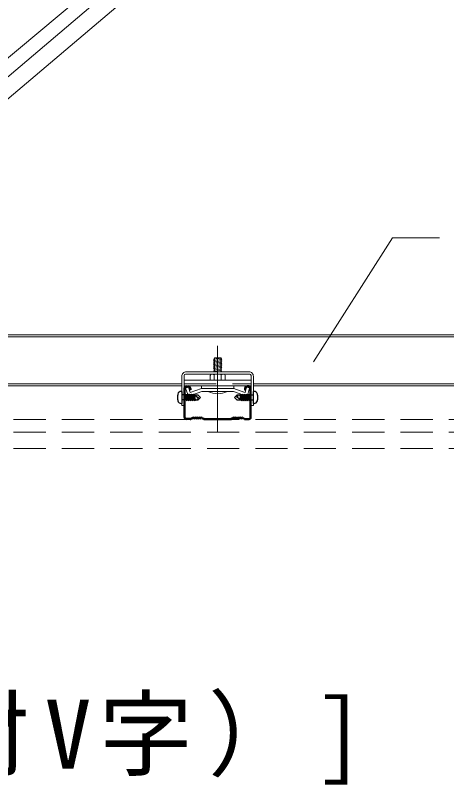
# Model space of a CAD drawing. Units: millimetres on the paper, with parts at other scales. Extents: x -195 to 195, y -135 to 133.
# Drawn here: x -82.82 to -66.77, y 30.74 to 59.34 of the extents above; entities that cross this region are included whole.
import ezdxf

# ---------------------------------------------------------------- set-up
doc = ezdxf.new("R2010")
doc.units = ezdxf.units.MM
doc.linetypes.add('CHAIN1', pattern=[8, 5, -1, 1, -1])
doc.linetypes.add('DASHED1', pattern=[1.8, 1.2, -0.6])
for name, color, linetype, lineweight in [('5-0_中心線', 4, 'CHAIN1', 9), ('5-2_野縁受け', 3, 'Continuous', 18), ('5-3_野縁', 2, 'Continuous', 25), ('5-4_ブレース・補強材', 4, 'Continuous', 9), ('5-6_文字', 7, 'Continuous', 18), ('5-A_クリップ', 7, 'Continuous', 18), ('5-B_補強金具・金具・その他', 3, 'Continuous', 18), ('5-C_ビス・アンカーボルト', 2, 'Continuous', 25), ('5-D_パネル', 4, 'DASHED1', 9)]:
    doc.layers.add(name, color=color, linetype=linetype, lineweight=lineweight)
doc.styles.add('ＭＳ ゴシック', font='')
doc.styles.get('ＭＳ ゴシック').set_extended_font_data('MS Gothic')

msp = doc.modelspace()

# ---------------------------------------------------------------- linework, layer by layer
at = {"layer": '5-0_中心線'}
for p, q in [((-55.416, 80.466), (-97.032, 45.272)), ((-75.289, 47.052), (-75.289, 43.855))]:
    msp.add_line(p, q, dxfattribs=at)
at = {"layer": '5-2_野縁受け'}
for p, q in [((-97.264, 47.469), (-53.764, 47.469)), ((-97.264, 47.389), (-53.764, 47.389)), ((-89.109, 45.649), (-76.619, 45.649)), ((-89.109, 45.569), (-76.619, 45.569)), ((-73.959, 45.649), (-61.387, 45.649)), ((-73.959, 45.569), (-53.764, 45.569))]:
    msp.add_line(p, q, dxfattribs=at)
at = {"layer": '5-2_野縁受け', "linetype": 'DASHED1'}
msp.add_line((-76.539, 45.649), (-74.039, 45.649), dxfattribs=at)
at = {"layer": '5-3_野縁'}
for p, q in [((-76.539, 44.394), (-76.539, 45.494)), ((-76.499, 44.394), (-76.499, 45.494)), ((-76.464, 45.569), (-76.389, 45.569)), ((-76.464, 45.529), (-76.389, 45.529)), ((-74.114, 45.569), (-74.189, 45.569)), ((-74.114, 45.529), (-74.189, 45.529)), ((-74.079, 44.394), (-74.079, 45.494)), ((-74.039, 44.394), (-74.039, 45.494)), ((-76.329, 45.469), (-76.329, 45.419)), ((-76.289, 45.419), (-76.329, 45.419)), ((-76.289, 45.469), (-76.289, 45.419)), ((-74.289, 45.469), (-74.289, 45.419)), ((-74.289, 45.419), (-74.249, 45.419)), ((-74.249, 45.469), (-74.249, 45.419)), ((-76.31, 44.359), (-76.464, 44.359)), ((-76.226, 44.395), (-76.304, 44.36)), ((-76.298, 44.319), (-76.21, 44.359)), ((-76.192, 44.356), (-76.196, 44.358)), ((-76.171, 44.39), (-76.175, 44.392)), ((-76.156, 44.39), (-76.152, 44.392)), ((-76.135, 44.356), (-76.131, 44.358)), ((-76.112, 44.356), (-76.116, 44.358)), ((-76.091, 44.39), (-76.095, 44.392)), ((-76.076, 44.39), (-76.072, 44.392)), ((-76.055, 44.356), (-76.051, 44.358)), ((-76.032, 44.356), (-76.036, 44.358)), ((-76.011, 44.39), (-76.015, 44.392)), ((-75.996, 44.39), (-75.992, 44.392)), ((-75.975, 44.356), (-75.971, 44.358)), ((-75.952, 44.356), (-75.956, 44.358)), ((-75.931, 44.39), (-75.935, 44.392)), ((-75.916, 44.39), (-75.912, 44.392)), ((-75.895, 44.356), (-75.891, 44.358)), ((-75.877, 44.359), (-75.789, 44.319)), ((-75.861, 44.395), (-75.783, 44.36)), ((-75.778, 44.359), (-74.8, 44.359)), ((-74.716, 44.395), (-74.794, 44.36)), ((-74.7, 44.359), (-74.788, 44.319)), ((-74.682, 44.356), (-74.686, 44.358)), ((-74.661, 44.39), (-74.665, 44.392)), ((-74.646, 44.39), (-74.642, 44.392)), ((-74.625, 44.356), (-74.621, 44.358)), ((-74.602, 44.356), (-74.606, 44.358)), ((-74.581, 44.39), (-74.585, 44.392)), ((-74.566, 44.39), (-74.562, 44.392)), ((-74.545, 44.356), (-74.541, 44.358)), ((-74.522, 44.356), (-74.526, 44.358)), ((-74.501, 44.39), (-74.505, 44.392)), ((-74.486, 44.39), (-74.482, 44.392)), ((-74.465, 44.356), (-74.461, 44.358)), ((-74.442, 44.356), (-74.446, 44.358)), ((-74.421, 44.39), (-74.425, 44.392)), ((-74.406, 44.39), (-74.402, 44.392)), ((-74.385, 44.356), (-74.381, 44.358)), ((-74.279, 44.319), (-74.367, 44.359)), ((-74.351, 44.395), (-74.273, 44.36)), ((-74.268, 44.359), (-74.114, 44.359)), ((-76.298, 44.319), (-76.464, 44.319)), ((-75.789, 44.319), (-74.788, 44.319)), ((-74.279, 44.319), (-74.114, 44.319))]:
    msp.add_line(p, q, dxfattribs=at)
for centre, radius, start, end in [((-76.464, 45.494), 0.075, 90, 180), ((-76.464, 45.494), 0.035, 90, 180), ((-76.389, 45.469), 0.1, 0, 90), ((-76.389, 45.469), 0.06, 0, 90), ((-74.189, 45.469), 0.1, 90, 180), ((-74.189, 45.469), 0.06, 90, 180), ((-74.114, 45.494), 0.075, 0, 90), ((-74.114, 45.494), 0.035, 0, 90), ((-76.464, 44.394), 0.075, 180, 270), ((-76.464, 44.394), 0.035, 180, 270), ((-76.31, 44.374), 0.015, 270, 294.4465), ((-76.204, 44.345), 0.055, 58.5241, 114.4465), ((-76.204, 44.345), 0.015, 58.5241, 114.4465), ((-76.164, 44.403), 0.055, 238.5241, 301.476), ((-76.164, 44.403), 0.015, 238.5241, 301.476), ((-76.124, 44.345), 0.055, 58.5241, 121.4759), ((-76.124, 44.345), 0.015, 58.5241, 121.4759), ((-76.084, 44.403), 0.055, 238.5241, 301.476), ((-76.084, 44.403), 0.015, 238.5241, 301.476), ((-76.044, 44.345), 0.055, 90, 121.4759), ((-76.044, 44.345), 0.015, 90, 121.4759), ((-76.044, 44.345), 0.055, 58.5241, 90), ((-76.044, 44.345), 0.015, 58.5241, 90), ((-76.004, 44.403), 0.055, 238.5241, 301.476), ((-76.004, 44.403), 0.015, 238.5241, 301.476), ((-75.964, 44.345), 0.055, 58.5241, 121.4759), ((-75.964, 44.345), 0.015, 58.5241, 121.4759), ((-75.924, 44.403), 0.055, 238.5241, 301.476), ((-75.924, 44.403), 0.015, 238.5241, 301.476), ((-75.884, 44.345), 0.055, 65.5535, 121.4759), ((-75.884, 44.345), 0.015, 65.5535, 121.4759), ((-75.777, 44.374), 0.015, 245.5535, 270), ((-74.8, 44.374), 0.015, 270, 294.4465), ((-74.694, 44.345), 0.055, 58.5241, 114.4465), ((-74.694, 44.345), 0.015, 58.5241, 114.4465), ((-74.654, 44.403), 0.055, 238.524, 301.4759), ((-74.654, 44.403), 0.015, 238.524, 301.4759), ((-74.614, 44.345), 0.055, 58.5241, 121.4759), ((-74.614, 44.345), 0.015, 58.5241, 121.4759), ((-74.574, 44.403), 0.055, 238.524, 301.4759), ((-74.574, 44.403), 0.015, 238.524, 301.4759), ((-74.534, 44.345), 0.055, 90, 121.4759), ((-74.534, 44.345), 0.015, 90, 121.4759), ((-74.534, 44.345), 0.055, 58.5241, 90), ((-74.534, 44.345), 0.015, 58.5241, 90), ((-74.494, 44.403), 0.055, 238.524, 301.4759), ((-74.494, 44.403), 0.015, 238.524, 301.4759), ((-74.454, 44.345), 0.055, 58.5241, 121.4759), ((-74.454, 44.345), 0.015, 58.5241, 121.4759), ((-74.414, 44.403), 0.055, 238.524, 301.4759), ((-74.414, 44.403), 0.015, 238.524, 301.4759), ((-74.374, 44.345), 0.055, 65.5535, 121.4759), ((-74.374, 44.345), 0.015, 65.5535, 121.4759), ((-74.267, 44.374), 0.015, 245.5535, 270), ((-74.114, 44.394), 0.075, 270, 0), ((-74.114, 44.394), 0.035, 270, 0), ((-76.31, 44.374), 0.055, 270, 294.4465), ((-75.777, 44.374), 0.055, 245.5535, 269.6159), ((-74.8, 44.374), 0.055, 270.3841, 294.4465), ((-74.267, 44.374), 0.055, 245.5535, 270)]:
    msp.add_arc(centre, radius, start, end, dxfattribs=at)
at = {"layer": '5-4_ブレース・補強材'}
for p, q in [((-55.261, 79.778), (-96.156, 45.195)), ((-57.931, 78.794), (-95.153, 47.68))]:
    msp.add_line(p, q, dxfattribs=at)
at = {"layer": '5-6_文字'}
for p, q in [((-68.778, 51.072), (-71.722, 46.462)), ((-67.028, 51.072), (-68.778, 51.072))]:
    msp.add_line(p, q, dxfattribs=at)
at = {"layer": '5-A_クリップ'}
for p, q in [((-75.137, 46.6), (-75.437, 46.558)), ((-75.437, 46.558), (-75.4, 46.538)), ((-75.137, 46.55), (-75.437, 46.508)), ((-75.437, 46.508), (-75.4, 46.488)), ((-75.4, 46.088), (-75.4, 46.608)), ((-75.4, 46.608), (-75.175, 46.608)), ((-75.137, 46.6), (-75.175, 46.608)), ((-75.175, 46.088), (-75.175, 46.607)), ((-75.137, 46.55), (-75.175, 46.57)), ((-75.137, 46.5), (-75.175, 46.52)), ((-75.137, 46.45), (-75.175, 46.47)), ((-75.137, 46.4), (-75.175, 46.42)), ((-75.137, 46.35), (-75.175, 46.37)), ((-75.137, 46.1), (-75.227, 46.088)), ((-75.137, 46.3), (-75.175, 46.32)), ((-75.137, 46.25), (-75.175, 46.27)), ((-75.137, 46.2), (-75.175, 46.22)), ((-75.137, 46.15), (-75.175, 46.17)), ((-75.137, 46.1), (-75.175, 46.12)), ((-76.537, 45.783), (-76.537, 45.568)), ((-76.537, 45.783), (-74.039, 45.783)), ((-75.562, 45.958), (-75.562, 45.783)), ((-75.562, 45.783), (-75.012, 45.783)), ((-75.529, 45.999), (-75.552, 45.988)), ((-75.529, 45.999), (-75.552, 45.988)), ((-75.512, 46.008), (-75.062, 46.008)), ((-75.494, 46.003), (-75.412, 45.983)), ((-75.494, 46.003), (-75.412, 45.983)), ((-75.412, 45.983), (-75.412, 45.982)), ((-75.412, 45.982), (-75.412, 45.783)), ((-75.176, 45.988), (-75.162, 45.983)), ((-75.08, 46.003), (-75.162, 45.983)), ((-75.08, 46.003), (-75.162, 45.983)), ((-75.046, 45.999), (-75.022, 45.988)), ((-75.046, 45.999), (-75.022, 45.988)), ((-75.012, 45.958), (-75.012, 45.783)), ((-76.537, 45.568), (-74.039, 45.568)), ((-76.377, 45.518), (-76.485, 45.479)), ((-76.425, 45.315), (-76.485, 45.479)), ((-76.415, 45.287), (-76.485, 45.479)), ((-76.305, 45.321), (-76.377, 45.518)), ((-76.305, 45.321), (-76.377, 45.518)), ((-75.887, 45.473), (-76.305, 45.321)), ((-75.887, 45.568), (-75.887, 45.473)), ((-75.887, 45.473), (-75.287, 45.473)), ((-74.687, 45.473), (-75.287, 45.473)), ((-74.687, 45.473), (-75.287, 45.473)), ((-74.687, 45.473), (-75.287, 45.473)), ((-74.687, 45.568), (-74.687, 45.473)), ((-74.687, 45.473), (-74.317, 45.338)), ((-74.157, 45.296), (-74.104, 45.494)), ((-76.266, 45.218), (-75.882, 45.358)), ((-74.937, 45.358), (-75.637, 45.358)), ((-75.287, 45.358), (-74.83, 45.358)), ((-75.287, 45.358), (-74.801, 45.358)), ((-75.287, 45.358), (-74.726, 45.358)), ((-74.813, 45.358), (-74.726, 45.358)), ((-74.788, 45.358), (-74.693, 45.358)), ((-74.53, 45.299), (-74.693, 45.358)), ((-74.308, 45.218), (-74.567, 45.313)), ((-74.332, 45.344), (-74.269, 45.321))]:
    msp.add_line(p, q, dxfattribs=at)
for points in [[(-75.137, 46.5), (-75.437, 46.458), (-75.4, 46.438)], [(-75.137, 46.45), (-75.437, 46.408), (-75.4, 46.388)], [(-75.137, 46.4), (-75.437, 46.358), (-75.4, 46.338)], [(-75.137, 46.35), (-75.437, 46.308), (-75.4, 46.288)], [(-75.137, 46.3), (-75.437, 46.258), (-75.4, 46.238)], [(-75.137, 46.25), (-75.437, 46.208), (-75.4, 46.188)], [(-75.137, 46.2), (-75.437, 46.158), (-75.4, 46.138)], [(-75.137, 46.15), (-75.437, 46.108), (-75.4, 46.088)], [(-75.176, 45.988), (-75.162, 45.983), (-75.162, 45.783)], [(-74.269, 45.321), (-74.215, 45.524), (-74.104, 45.494)], [(-75.287, 45.358), (-75.848, 45.358), (-75.882, 45.358)]]:
    msp.add_lwpolyline(points, dxfattribs=at)
for centre, radius, start, end in [((-75.512, 45.958), 0.05, 90, 180), ((-75.506, 45.955), 0.05, 75.942, 116.6021), ((-75.506, 45.955), 0.05, 75.942, 116.6021), ((-75.287, 45.683), 0.325, 70.0181, 112.6198), ((-75.287, 45.683), 0.325, 70.0181, 112.6198), ((-75.068, 45.955), 0.05, 63.7347, 103.8602), ((-75.068, 45.955), 0.05, 63.7347, 103.8602), ((-75.062, 45.958), 0.05, 0, 90), ((-76.307, 45.326), 0.115, 200, 300), ((-75.287, 46.058), 0.783, 243.4349, 296.565), ((-74.268, 45.326), 0.115, 245, 345)]:
    msp.add_arc(centre, radius, start, end, dxfattribs=at)
at = {"layer": '5-B_補強金具・金具・その他'}
for p, q in [((-74.119, 46.088), (-76.459, 46.088)), ((-76.619, 45.928), (-76.619, 44.838)), ((-76.539, 45.928), (-76.539, 44.838)), ((-74.119, 46.008), (-76.459, 46.008)), ((-74.039, 45.928), (-74.039, 44.838)), ((-73.959, 45.928), (-73.959, 44.838)), ((-76.619, 44.838), (-76.539, 44.838)), ((-74.039, 44.838), (-73.959, 44.838))]:
    msp.add_line(p, q, dxfattribs=at)
for centre, radius, start, end in [((-76.459, 45.928), 0.16, 90, 180.0024), ((-74.119, 45.928), 0.16, 359.9988, 90), ((-76.459, 45.928), 0.08, 90, 180.0024), ((-74.119, 45.928), 0.08, 359.9988, 90)]:
    msp.add_arc(centre, radius, start, end, dxfattribs=at)
at = {"layer": '5-C_ビス・アンカーボルト'}
for p, q in [((-76.645, 45.362), (-76.62, 45.362)), ((-76.62, 45.362), (-76.62, 44.912)), ((-76.619, 45.232), (-76.62, 45.232)), ((-76.619, 45.231), (-76.619, 45.231)), ((-76.539, 45.232), (-76.539, 45.232)), ((-76.488, 45.263), (-76.501, 45.232)), ((-76.501, 45.232), (-76.472, 45.091)), ((-76.472, 45.232), (-76.501, 45.232)), ((-76.488, 45.263), (-76.472, 45.244)), ((-76.488, 45.263), (-76.472, 45.186)), ((-76.471, 45.243), (-76.461, 45.231)), ((-76.424, 45.231), (-76.471, 45.231)), ((-76.471, 45.186), (-76.437, 45.012)), ((-76.461, 45.231), (-76.424, 45.043)), ((-76.411, 45.262), (-76.424, 45.231)), ((-76.411, 45.262), (-76.361, 45.012)), ((-76.348, 45.231), (-76.386, 45.231)), ((-76.335, 45.262), (-76.348, 45.231)), ((-76.335, 45.262), (-76.285, 45.012)), ((-76.272, 45.231), (-76.31, 45.231)), ((-76.26, 45.262), (-76.272, 45.231)), ((-76.26, 45.262), (-76.21, 45.012)), ((-76.197, 45.231), (-76.234, 45.231)), ((-76.184, 45.262), (-76.197, 45.231)), ((-76.184, 45.262), (-76.134, 45.012)), ((-76.158, 45.231), (-75.962, 45.096)), ((-74.456, 45.231), (-74.443, 45.262)), ((-74.418, 45.231), (-74.443, 45.262)), ((-74.393, 45.012), (-74.443, 45.262)), ((-74.38, 45.043), (-74.418, 45.231)), ((-74.418, 45.231), (-74.38, 45.231)), ((-74.38, 45.231), (-74.368, 45.262)), ((-74.318, 45.012), (-74.368, 45.262)), ((-74.342, 45.231), (-74.305, 45.231)), ((-74.305, 45.231), (-74.292, 45.262)), ((-74.242, 45.012), (-74.292, 45.262)), ((-74.266, 45.231), (-74.229, 45.231)), ((-74.229, 45.231), (-74.216, 45.262)), ((-74.166, 45.012), (-74.216, 45.262)), ((-74.191, 45.231), (-74.153, 45.231)), ((-74.153, 45.231), (-74.14, 45.262)), ((-74.116, 45.043), (-74.153, 45.231)), ((-74.106, 45.089), (-74.14, 45.262)), ((-74.115, 45.231), (-74.14, 45.262)), ((-74.115, 45.231), (-74.105, 45.231)), ((-74.105, 45.184), (-74.115, 45.231)), ((-74.105, 45.23), (-74.079, 45.23)), ((-74.039, 45.23), (-74.039, 45.23)), ((-73.959, 45.23), (-73.957, 45.23)), ((-73.958, 45.231), (-73.956, 45.231)), ((-73.957, 44.912), (-73.957, 45.362)), ((-73.932, 45.362), (-73.957, 45.362)), ((-76.645, 44.912), (-76.62, 44.912)), ((-76.619, 45.044), (-76.621, 45.044)), ((-76.619, 45.044), (-76.62, 45.044)), ((-76.539, 45.044), (-76.539, 45.044)), ((-76.472, 45.044), (-76.499, 45.044)), ((-76.472, 45.09), (-76.462, 45.044)), ((-76.462, 45.044), (-76.472, 45.044)), ((-76.462, 45.043), (-76.437, 45.012)), ((-76.424, 45.043), (-76.437, 45.012)), ((-76.386, 45.043), (-76.424, 45.043)), ((-76.348, 45.043), (-76.361, 45.012)), ((-76.311, 45.043), (-76.348, 45.043)), ((-76.272, 45.043), (-76.285, 45.012)), ((-76.235, 45.043), (-76.272, 45.043)), ((-76.197, 45.043), (-76.21, 45.012)), ((-76.159, 45.043), (-76.197, 45.043)), ((-76.121, 45.043), (-76.134, 45.012)), ((-74.419, 45.043), (-74.615, 45.179)), ((-74.393, 45.012), (-74.38, 45.043)), ((-74.38, 45.043), (-74.343, 45.043)), ((-74.318, 45.012), (-74.305, 45.043)), ((-74.305, 45.043), (-74.267, 45.043)), ((-74.242, 45.012), (-74.229, 45.043)), ((-74.229, 45.043), (-74.191, 45.043)), ((-74.166, 45.012), (-74.153, 45.043)), ((-74.153, 45.043), (-74.106, 45.043)), ((-74.106, 45.031), (-74.116, 45.043)), ((-74.077, 45.043), (-74.105, 45.184)), ((-74.089, 45.011), (-74.105, 45.088)), ((-74.105, 45.043), (-74.077, 45.043)), ((-74.089, 45.011), (-74.105, 45.03)), ((-74.089, 45.011), (-74.077, 45.043)), ((-74.039, 45.043), (-74.039, 45.043)), ((-73.959, 45.043), (-73.957, 45.043)), ((-73.958, 45.043), (-73.958, 45.043)), ((-73.932, 44.912), (-73.957, 44.912))]:
    msp.add_line(p, q, dxfattribs=at)
at = {"layer": '5-C_ビス・アンカーボルト', "linetype": 'DASHED1'}
for p, q in [((-76.501, 45.232), (-76.619, 45.232)), ((-74.079, 45.23), (-73.959, 45.23)), ((-76.499, 45.044), (-76.619, 45.044)), ((-74.077, 45.043), (-73.958, 45.043))]:
    msp.add_line(p, q, dxfattribs=at)
at = {"layer": '5-C_ビス・アンカーボルト'}
for points in [[(-76.424, 45.231), (-76.386, 45.043), (-76.361, 45.012)], [(-76.411, 45.262), (-76.386, 45.231), (-76.348, 45.043)], [(-76.348, 45.231), (-76.311, 45.043), (-76.285, 45.012)], [(-76.335, 45.262), (-76.31, 45.231), (-76.272, 45.043)], [(-76.272, 45.231), (-76.235, 45.043), (-76.21, 45.012)], [(-76.26, 45.262), (-76.234, 45.231), (-76.197, 45.043)], [(-76.197, 45.231), (-76.159, 45.043), (-76.134, 45.012)], [(-76.184, 45.262), (-76.158, 45.231), (-76.121, 45.043)], [(-76.164, 45.237), (-76.021, 45.237), (-75.921, 45.137), (-76.021, 45.037), (-76.124, 45.037)], [(-74.414, 45.037), (-74.556, 45.037), (-74.656, 45.137), (-74.556, 45.237), (-74.454, 45.237)], [(-74.393, 45.012), (-74.419, 45.043), (-74.456, 45.231)], [(-74.318, 45.012), (-74.343, 45.043), (-74.38, 45.231)], [(-74.305, 45.043), (-74.342, 45.231), (-74.368, 45.262)], [(-74.242, 45.012), (-74.267, 45.043), (-74.305, 45.231)], [(-74.229, 45.043), (-74.266, 45.231), (-74.292, 45.262)], [(-74.166, 45.012), (-74.191, 45.043), (-74.229, 45.231)], [(-74.153, 45.043), (-74.191, 45.231), (-74.216, 45.262)]]:
    msp.add_lwpolyline(points, dxfattribs=at)
for centre, radius, start, end in [((-76.253, 45.137), 0.531, 166.1052, 180.0012), ((-76.645, 45.234), 0.128, 90.0012, 166.1052), ((-74.615, 45.179), 0.083, 325.4476, 45), ((-73.932, 45.234), 0.128, 13.896, 90), ((-74.324, 45.137), 0.531, 360, 13.896), ((-76.253, 45.137), 0.531, 180.0012, 193.8973), ((-76.645, 45.04), 0.128, 193.8973, 270.0012), ((-75.962, 45.096), 0.083, 145.4488, 225.0012), ((-73.932, 45.04), 0.128, 270, 346.1039), ((-74.324, 45.137), 0.531, 346.1039, 0)]:
    msp.add_arc(centre, radius, start, end, dxfattribs=at)
at = {"layer": '5-D_パネル'}
for p, q in [((-36.683, 44.319), (-157.496, 44.319)), ((-36.683, 43.844), (-157.496, 43.844)), ((-36.683, 43.244), (-157.496, 43.244))]:
    msp.add_line(p, q, dxfattribs=at)

# ---------------------------------------------------------------- texts
at = {"layer": '5-6_文字', "insert": (-124.355, 30.744), "char_height": 2.566, "attachment_point": 7, "style": 'ＭＳ ゴシック'}
msp.add_mtext('\\T1.16;[野縁方向（ブレース材V字）]', dxfattribs=at)

doc.saveas('drawing.dxf')
